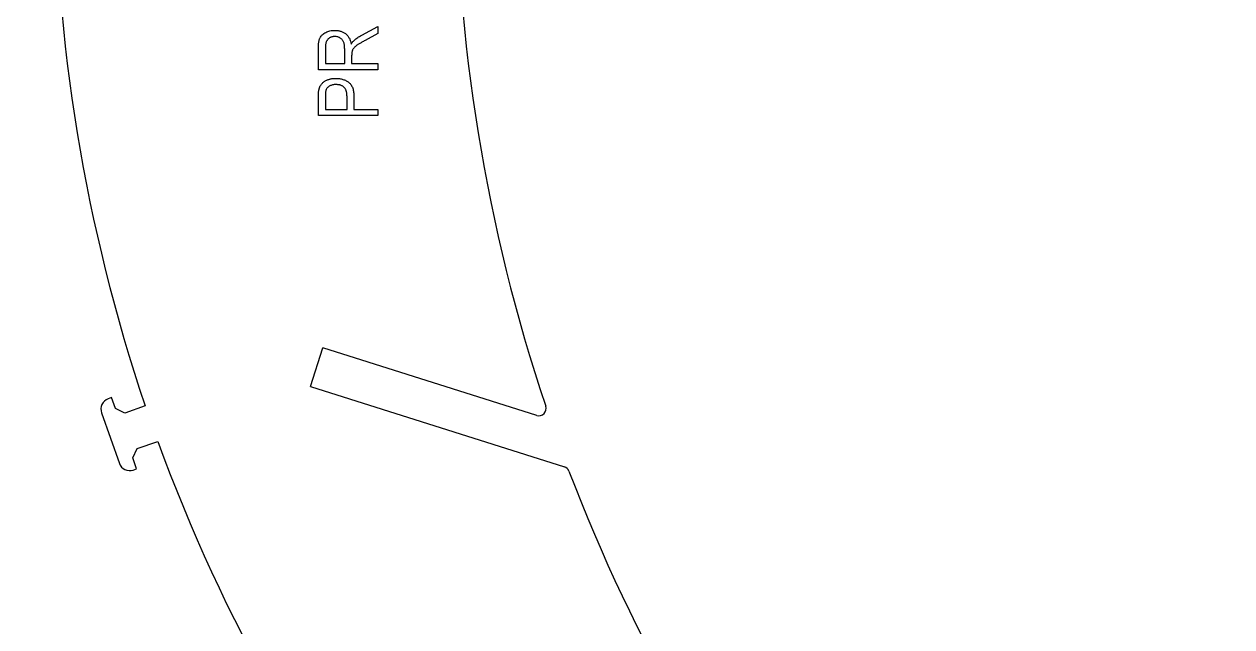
# Model space of a CAD drawing. Extents: x 18 to 170, y 21 to 263.
# Drawn here: x 76.9 to 160.2, y 93.1 to 134.6 of the extents above; entities that cross this region are included whole.
import ezdxf

# ---------------------------------------------------------------- set-up
doc = ezdxf.new("R2010")
doc.units = 0
doc.layers.get('0').update_dxf_attribs({"linetype": 'CONTINUOUS'})

msp = doc.modelspace()

# ---------------------------------------------------------------- linework, layer by layer
at = {"color": 7}
for points in [[(100.169221, 133.853787), (101.292443, 134.455007)], [(101.292443, 134.455007), (101.292443, 133.969695)], [(101.292443, 133.969695), (100.413545, 133.495223)], [(97.183133, 131.466419), (97.183133, 132.975722)], [(97.663442, 133.005741), (97.663442, 131.893359), (98.997635, 131.893359)], [(98.997635, 131.893359), (98.997635, 132.894839)], [(99.477944, 132.437877), (99.477944, 131.893359)], [(99.477944, 131.893359), (101.292443, 131.893359)], [(101.292443, 131.893359), (101.292443, 131.466419)], [(101.292443, 131.466419), (97.183133, 131.466419)], [(97.183133, 128.317727), (97.183133, 129.583541)], [(97.663442, 129.630237), (97.663442, 128.744669)], [(99.157737, 128.744669), (99.157737, 129.638577)], [(99.638046, 129.611891), (99.638046, 128.744669)], [(101.292443, 128.317727), (97.183133, 128.317727)], [(97.663442, 128.744669), (99.157737, 128.744669)], [(99.638046, 128.744669), (101.292443, 128.744669)], [(101.292443, 128.744669), (101.292443, 128.317727)], [(96.641333, 109.63422), (97.483308, 112.304628)], [(112.234607, 107.653562), (97.483308, 112.304628)], [(96.641333, 109.63422), (114.144356, 104.115538)], [(82.925632, 108.876046), (82.689859, 108.792916)], [(83.191652, 108.12157), (82.925632, 108.876046)], [(85.244101, 108.315071), (83.829459, 107.816284)], [(82.231929, 107.836201), (83.462265, 104.346749)], [(83.829459, 107.816284), (83.191652, 108.12157)], [(84.694019, 105.364236), (86.108662, 105.863024)], [(84.388735, 104.726429), (84.694019, 105.364236)], [(84.654752, 103.971951), (84.388735, 104.726429)], [(84.41898, 103.888822), (84.654752, 103.971951)]]:
    msp.add_lwpolyline(points, dxfattribs=at)
for points in [[(85.344654, 184.3027), (76.933737, 159.677415), (76.898386, 132.962529), (85.244101, 108.315071)], [(112.861434, 184.363652), (104.568861, 159.683741), (104.568025, 132.970072), (112.859053, 108.289642)], [(97.68673, 134.043911), (97.732223, 134.06812), (97.779332, 134.089369), (97.827653, 134.107284)], [(97.827653, 134.107284), (97.877159, 134.125646), (97.927933, 134.140502), (97.979418, 134.152313)], [(97.979418, 134.152313), (98.033009, 134.164616), (98.087373, 134.173586), (98.142023, 134.178996)], [(98.142023, 134.178996), (98.199625, 134.184685), (98.257548, 134.186431), (98.315468, 134.188178)], [(98.315529, 134.18817), (98.353912, 134.187376), (98.392295, 134.186318), (98.430604, 134.183989)], [(98.430604, 134.183989), (98.467122, 134.181873), (98.503576, 134.178195), (98.53984, 134.173141)], [(98.53984, 134.173141), (98.574852, 134.168273), (98.609684, 134.162055), (98.644072, 134.153959)], [(98.644072, 134.153959), (98.676963, 134.146233), (98.709446, 134.136814), (98.741635, 134.126442)], [(98.741635, 134.126442), (98.773218, 134.116282), (98.804521, 134.105223), (98.83503, 134.092253)], [(98.83503, 134.092253), (98.864658, 134.079659), (98.893537, 134.065289), (98.921753, 134.049726)], [(97.190568, 133.196699), (97.192949, 133.229828), (97.196045, 133.262914), (97.199749, 133.295928)], [(97.199749, 133.295928), (97.203189, 133.326599), (97.207184, 133.357211), (97.212264, 133.387654)], [(97.212264, 133.387654), (97.21692, 133.415621), (97.222477, 133.443442), (97.228933, 133.47104)], [(97.228933, 133.47104), (97.234833, 133.496255), (97.241527, 133.521271), (97.248935, 133.546089)], [(97.248935, 133.546089), (97.255841, 133.569187), (97.263381, 133.592087), (97.272298, 133.614468)], [(97.272298, 133.614468), (97.28042, 133.634921), (97.289681, 133.654936), (97.299814, 133.674505)], [(97.299814, 133.674505), (97.319288, 133.712142), (97.341936, 133.748144), (97.367357, 133.782074)], [(97.367357, 133.782074), (97.393472, 133.816946), (97.422536, 133.849627), (97.45408, 133.879639)], [(97.45408, 133.879639), (97.487314, 133.911254), (97.523316, 133.939903), (97.560815, 133.966361)], [(97.560815, 133.966361), (97.601138, 133.994809), (97.643193, 134.020728), (97.68673, 134.043911)], [(97.688456, 133.260916), (97.682979, 133.234643), (97.678057, 133.208256), (97.674274, 133.1817)], [(97.706791, 133.335132), (97.699356, 133.310764), (97.693641, 133.285885), (97.688456, 133.260916)], [(97.731821, 133.402675), (97.722322, 133.380582), (97.713803, 133.35809), (97.706791, 133.335132)], [(97.76184, 133.464381), (97.750754, 133.444378), (97.740859, 133.423712), (97.731821, 133.402675)], [(97.797697, 133.521084), (97.784626, 133.502907), (97.772667, 133.483952), (97.76184, 133.464381)], [(97.838556, 133.571116), (97.823898, 133.555347), (97.81028, 133.53858), (97.797697, 133.521084)], [(97.884419, 133.615312), (97.868465, 133.601263), (97.853005, 133.586671), (97.838556, 133.571116)], [(97.933616, 133.654502), (97.916418, 133.642517), (97.900175, 133.629182), (97.884419, 133.615312)], [(97.987818, 133.687025), (97.969139, 133.677209), (97.950898, 133.666546), (97.933616, 133.654502)], [(98.045355, 133.713708), (98.025723, 133.705903), (98.006551, 133.696881), (97.987818, 133.687025)], [(98.107894, 133.734557), (98.086701, 133.728657), (98.065773, 133.721831), (98.045355, 133.713708)], [(98.17377, 133.749559), (98.151572, 133.745723), (98.129606, 133.740616), (98.107894, 133.734557)], [(98.243816, 133.757894), (98.220347, 133.756306), (98.196942, 133.753554), (98.17377, 133.749559)], [(98.318029, 133.761227), (98.293264, 133.760434), (98.268523, 133.75964), (98.243816, 133.757894)], [(98.420595, 133.755393), (98.386627, 133.759468), (98.352327, 133.760341), (98.318026, 133.761241)], [(98.516488, 133.736211), (98.484957, 133.744757), (98.452927, 133.751504), (98.420595, 133.755393)], [(98.606546, 133.705358), (98.577405, 133.717926), (98.547182, 133.7279), (98.516488, 133.736211)], [(98.689933, 133.661165), (98.663263, 133.677939), (98.635436, 133.692909), (98.606546, 133.705358)], [(98.764148, 133.606962), (98.740786, 133.626806), (98.715904, 133.644834), (98.689933, 133.661165)], [(98.827521, 133.544422), (98.807995, 133.566833), (98.786786, 133.58774), (98.764148, 133.606962)], [(98.88089, 133.47271), (98.864989, 133.497951), (98.847114, 133.52193), (98.827521, 133.544422)], [(98.923417, 133.391824), (98.911352, 133.419817), (98.897144, 133.446913), (98.88089, 133.47271)], [(98.921753, 134.049726), (98.94974, 134.034275), (98.977074, 134.017683), (99.003472, 133.999694)], [(98.955937, 133.297598), (98.947232, 133.329692), (98.936596, 133.361291), (98.923417, 133.391824)], [(98.979299, 133.183356), (98.973611, 133.221827), (98.966123, 133.260054), (98.955937, 133.297598)], [(99.003472, 133.999694), (99.029692, 133.981808), (99.055015, 133.962567), (99.079354, 133.942157)], [(99.079354, 133.942157), (99.103775, 133.921679), (99.127228, 133.900009), (99.149397, 133.877115)], [(99.149397, 133.877115), (99.171464, 133.854334), (99.192273, 133.83031), (99.21194, 133.805402)], [(99.21194, 133.805402), (99.232074, 133.779896), (99.251011, 133.753462), (99.268642, 133.726183)], [(99.268642, 133.726183), (99.286634, 133.698352), (99.303255, 133.669644), (99.318673, 133.640297)], [(99.318673, 133.640297), (99.334521, 133.610116), (99.349105, 133.579258), (99.362035, 133.547738)], [(99.362035, 133.547738), (99.375476, 133.514956), (99.387144, 133.48146), (99.397891, 133.447672)], [(99.397891, 133.447672), (99.40911, 133.41243), (99.419323, 133.376872), (99.427911, 133.340937)], [(99.427911, 133.340937), (99.43688, 133.303411), (99.444077, 133.26547), (99.451247, 133.227531)], [(99.451258, 133.227552), (99.466762, 133.255556), (99.482246, 133.283559), (99.49879, 133.310938)], [(99.49879, 133.310938), (99.513739, 133.335677), (99.529545, 133.359913), (99.54632, 133.383484)], [(99.54632, 133.383484), (99.561481, 133.404783), (99.577443, 133.425566), (99.594686, 133.44519)], [(99.594686, 133.44519), (99.610111, 133.462759), (99.626584, 133.479409), (99.643049, 133.496057)], [(99.643049, 133.496057), (99.683242, 133.529357), (99.723437, 133.562658), (99.764794, 133.594455)], [(99.764794, 133.594455), (99.806617, 133.62661), (99.849628, 133.657228), (99.89321, 133.687014)], [(99.89321, 133.687014), (99.937215, 133.717087), (99.981803, 133.746315), (100.027462, 133.773737)], [(99.987436, 133.253402), (99.961084, 133.237077), (99.934988, 133.220348), (99.909053, 133.203369)], [(100.077495, 133.307602), (100.047293, 133.289848), (100.017215, 133.271865), (99.987436, 133.253402)], [(100.027462, 133.773737), (100.073973, 133.801669), (100.121598, 133.827728), (100.169221, 133.853787)], [(100.178394, 133.365974), (100.14463, 133.346739), (100.110989, 133.327303), (100.077495, 133.307602)], [(100.290133, 133.428514), (100.252715, 133.407982), (100.215483, 133.387101), (100.178394, 133.365974)], [(100.413545, 133.495223), (100.372333, 133.47313), (100.331124, 133.451017), (100.290133, 133.428514)], [(97.183133, 132.975722), (97.183353, 133.013811), (97.183662, 133.051901), (97.184721, 133.089964)], [(97.184721, 133.089964), (97.185779, 133.125574), (97.187896, 133.161163), (97.190568, 133.196699)], [(97.66594, 133.096644), (97.664352, 133.066379), (97.663823, 133.036065), (97.663558, 133.005752)], [(97.674274, 133.1817), (97.670252, 133.153495), (97.667527, 133.125092), (97.66594, 133.096644)], [(98.992634, 133.049104), (98.989989, 133.094004), (98.985861, 133.138845), (98.979299, 133.183356)], [(98.997635, 132.894839), (98.996577, 132.946287), (98.995518, 132.997735), (98.992634, 133.049104)], [(99.481291, 132.550449), (99.479174, 132.512963), (99.478539, 132.475418), (99.477957, 132.437877)], [(99.491292, 132.648845), (99.486344, 132.616248), (99.483196, 132.583371), (99.481291, 132.550449)], [(99.508807, 132.734734), (99.501505, 132.706405), (99.495684, 132.677735), (99.491292, 132.648845)], [(99.532144, 132.80728), (99.522592, 132.783732), (99.515131, 132.759367), (99.508807, 132.734734)], [(99.5655, 132.873992), (99.552853, 132.852561), (99.541502, 132.830317), (99.532144, 132.80728)], [(99.611363, 132.941535), (99.59472, 132.919998), (99.579343, 132.897461), (99.5655, 132.873992)], [(99.670566, 133.009911), (99.649743, 132.988083), (99.629788, 132.965406), (99.611363, 132.941535)], [(99.742278, 133.079124), (99.717487, 133.056978), (99.693508, 133.033964), (99.670566, 133.009911)], [(99.786474, 133.116647), (99.771393, 133.104582), (99.756698, 133.091988), (99.742278, 133.079124)], [(99.842344, 133.15834), (99.823347, 133.144952), (99.804617, 133.131164), (99.786474, 133.116647)], [(99.909053, 133.203369), (99.886617, 133.188685), (99.864286, 133.173786), (99.842344, 133.15834)], [(97.660108, 130.70593), (97.684344, 130.720456), (97.709016, 130.734264), (97.734321, 130.74679)], [(97.734321, 130.74679), (97.760197, 130.759596), (97.786727, 130.771052), (97.81354, 130.781813)], [(97.81354, 130.781813), (97.840731, 130.792713), (97.868206, 130.802926), (97.896093, 130.811832)], [(97.896093, 130.811832), (97.92493, 130.82104), (97.954206, 130.828871), (97.983649, 130.836015)], [(97.983649, 130.836015), (98.013758, 130.843318), (98.044042, 130.849853), (98.074541, 130.855197)], [(98.074541, 130.855197), (98.106325, 130.860754), (98.138345, 130.864961), (98.170436, 130.868532)], [(98.170436, 130.868532), (98.203441, 130.87221), (98.236524, 130.875174), (98.269666, 130.876867)], [(98.269666, 130.876867), (98.304366, 130.878719), (98.339132, 130.878984), (98.373898, 130.879248)], [(98.373898, 130.879375), (98.419518, 130.878581), (98.465135, 130.878052), (98.510654, 130.875195)], [(98.510654, 130.875195), (98.554159, 130.872549), (98.597574, 130.868051), (98.640739, 130.86186)], [(98.640739, 130.86186), (98.682146, 130.855907), (98.72332, 130.848419), (98.764151, 130.839344)], [(98.764151, 130.839344), (98.803452, 130.830612), (98.842436, 130.820426), (98.880893, 130.808491)], [(98.880893, 130.808491), (98.918443, 130.796849), (98.95549, 130.78354), (98.991796, 130.768464)], [(98.991796, 130.768464), (99.02729, 130.753727), (99.062077, 130.737275), (99.096031, 130.719265)], [(97.193955, 129.885402), (97.196336, 129.914368), (97.19959, 129.943266), (97.203136, 129.972124)], [(97.203136, 129.972124), (97.206337, 129.998318), (97.20983, 130.024459), (97.213984, 130.050507)], [(97.213984, 130.050507), (97.217767, 130.07424), (97.222106, 130.097912), (97.227319, 130.121386)], [(97.227319, 130.121386), (97.232108, 130.142976), (97.237664, 130.16441), (97.243987, 130.185595)], [(97.243987, 130.185595), (97.249676, 130.204619), (97.255999, 130.223462), (97.262323, 130.242298)], [(97.262352, 130.242298), (97.271586, 130.266137), (97.28082, 130.289997), (97.291536, 130.313177)], [(97.291536, 130.313177), (97.302225, 130.336302), (97.314422, 130.358757), (97.327392, 130.38072)], [(97.327392, 130.38072), (97.340198, 130.402363), (97.353744, 130.423556), (97.368252, 130.444096)], [(97.368252, 130.444096), (97.382883, 130.464813), (97.39844, 130.484881), (97.41495, 130.504132)], [(97.41495, 130.504132), (97.431593, 130.523553), (97.449198, 130.542121), (97.467484, 130.560002)], [(97.467484, 130.560002), (97.486216, 130.578311), (97.505647, 130.59589), (97.525853, 130.612538)], [(97.525853, 130.612538), (97.546544, 130.629577), (97.56803, 130.64564), (97.590062, 130.660901)], [(97.590062, 130.660901), (97.612896, 130.676723), (97.636285, 130.691659), (97.660108, 130.70593)], [(97.680105, 129.931265), (97.677142, 129.909648), (97.674602, 129.887955), (97.672591, 129.866222)], [(97.689286, 129.989634), (97.68582, 129.97024), (97.682804, 129.95078), (97.680105, 129.931265)], [(97.700134, 130.041336), (97.695874, 130.024244), (97.692408, 130.00697), (97.689286, 129.989634)], [(97.713469, 130.08553), (97.708231, 130.071057), (97.703865, 130.05627), (97.700134, 130.041336)], [(97.729318, 130.123056), (97.723418, 130.110805), (97.718099, 130.098291), (97.713469, 130.08553)], [(97.768511, 130.188932), (97.753509, 130.168215), (97.740404, 130.146101), (97.729318, 130.123056)], [(97.821877, 130.249802), (97.802351, 130.231149), (97.784362, 130.210813), (97.768511, 130.188932)], [(97.88942, 130.304838), (97.865713, 130.28801), (97.842898, 130.269884), (97.821877, 130.249802)], [(97.971142, 130.355704), (97.942919, 130.340384), (97.915619, 130.323417), (97.88942, 130.304838)], [(98.063701, 130.398233), (98.031898, 130.386327), (98.001005, 130.371933), (97.971142, 130.355704)], [(98.165433, 130.42825), (98.130913, 130.420365), (98.096816, 130.410629), (98.063701, 130.398233)], [(98.276336, 130.446586), (98.239067, 130.442908), (98.202014, 130.436611), (98.165433, 130.42825)], [(98.396414, 130.452433), (98.356304, 130.451375), (98.316195, 130.450581), (98.276336, 130.446586)], [(98.488984, 130.449089), (98.458181, 130.451205), (98.427302, 130.451761), (98.396425, 130.452422)], [(98.575707, 130.439907), (98.54692, 130.444061), (98.517985, 130.447184), (98.488984, 130.449089)], [(98.655759, 130.424906), (98.629354, 130.431203), (98.602591, 130.436018), (98.575707, 130.439907)], [(98.729972, 130.403236), (98.705577, 130.411624), (98.680828, 130.418926), (98.655759, 130.424906)], [(98.799184, 130.375717), (98.776589, 130.386062), (98.753459, 130.395164), (98.729972, 130.403236)], [(98.861724, 130.342364), (98.841668, 130.354852), (98.820679, 130.365859), (98.799184, 130.375717)], [(98.917593, 130.302337), (98.899707, 130.316704), (98.881163, 130.33024), (98.861724, 130.342364)], [(98.968459, 130.256474), (98.952558, 130.272852), (98.93541, 130.288015), (98.917593, 130.302337)], [(99.012655, 130.203939), (98.999056, 130.22238), (98.984393, 130.240047), (98.968459, 130.256474)], [(99.051012, 130.144736), (99.03945, 130.165214), (99.026618, 130.184989), (99.012655, 130.203939)], [(99.083532, 130.078026), (99.073901, 130.100833), (99.063159, 130.123183), (99.051012, 130.144736)], [(99.110218, 130.004644), (99.102545, 130.029515), (99.093655, 130.054029), (99.083532, 130.078026)], [(99.096031, 130.719265), (99.129395, 130.701565), (99.161952, 130.682361), (99.193593, 130.661729)], [(99.131067, 129.923761), (99.125273, 129.951005), (99.11842, 129.978035), (99.110218, 130.004644)], [(99.146069, 129.835369), (99.142285, 129.865021), (99.137285, 129.894514), (99.131067, 129.923761)], [(99.193593, 130.661729), (99.225277, 130.641065), (99.25604, 130.618983), (99.285319, 130.595019)], [(99.285319, 130.595019), (99.314558, 130.571101), (99.342318, 130.545288), (99.367872, 130.51747)], [(99.367872, 130.51747), (99.393986, 130.489035), (99.417809, 130.458494), (99.439584, 130.426578)], [(99.439584, 130.426578), (99.462153, 130.3935), (99.482524, 130.358942), (99.500457, 130.323179)], [(99.500457, 130.323179), (99.519269, 130.285647), (99.535409, 130.246788), (99.549656, 130.20727)], [(99.549656, 130.20727), (99.564923, 130.164881), (99.578046, 130.121735), (99.588847, 130.078021)], [(99.588847, 130.078021), (99.600462, 130.031018), (99.609405, 129.983361), (99.616366, 129.935429)], [(99.616366, 129.935429), (99.623827, 129.88397), (99.629013, 129.832197), (99.632214, 129.780328)], [(97.183133, 129.583541), (97.183099, 129.619683), (97.183064, 129.655825), (97.183927, 129.691944)], [(97.183927, 129.691944), (97.184721, 129.725313), (97.186308, 129.758661), (97.188107, 129.792009)], [(97.188107, 129.792009), (97.189695, 129.823166), (97.191362, 129.854321), (97.193955, 129.885402)], [(97.664257, 129.716127), (97.663463, 129.687507), (97.663463, 129.658873), (97.663463, 129.630237)], [(97.667591, 129.794509), (97.666268, 129.768395), (97.664918, 129.742267), (97.664257, 129.716127)], [(97.672591, 129.866222), (97.670474, 129.842357), (97.668913, 129.818441), (97.667591, 129.794509)], [(99.154403, 129.740309), (99.152816, 129.772075), (99.150091, 129.803812), (99.146069, 129.835369)], [(99.157737, 129.638577), (99.156943, 129.672499), (99.15615, 129.706424), (99.154403, 129.740309)], [(99.632214, 129.780328), (99.63568, 129.724257), (99.636871, 129.668073), (99.638062, 129.611886)], [(82.262751, 108.409399), (82.176872, 108.229981), (82.165785, 108.023795), (82.231929, 107.836201)], [(82.689859, 108.792916), (82.502265, 108.726773), (82.34863, 108.588818), (82.262751, 108.409399)], [(112.741795, 107.78018), (112.873575, 107.914441), (112.918839, 108.111308), (112.858931, 108.289642)], [(112.234607, 107.653562), (112.414027, 107.596991), (112.610015, 107.645919), (112.741795, 107.78018)], [(86.108662, 105.863024), (95.037858, 81.401004), (111.808088, 60.579728), (133.806046, 46.643776)], [(83.462265, 104.346749), (83.528408, 104.159156), (83.666363, 104.005521), (83.845782, 103.919643)], [(114.461266, 103.816628), (114.406869, 103.959465), (114.290127, 104.069577), (114.144356, 104.115538)], [(83.845782, 103.919643), (84.025201, 103.833765), (84.231386, 103.822678), (84.41898, 103.888822)], [(114.461266, 103.816628), (123.350468, 80.475084), (139.333784, 60.507722), (160.162671, 46.723563)]]:
    msp.add_open_spline(points, degree=3, dxfattribs=at)

doc.saveas('drawing.dxf')
